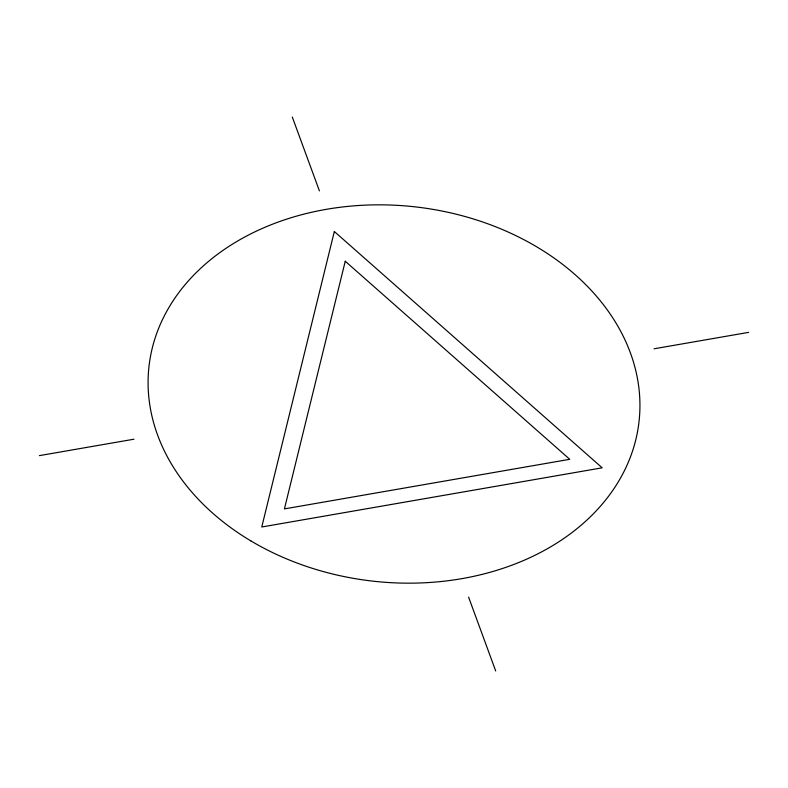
<?xml version="1.0" encoding="UTF-8"?>
<svg xmlns="http://www.w3.org/2000/svg" width="788" height="788" viewBox="0 0 788 788"><rect width="100%" height="100%" fill="white"/><g stroke="black" fill="none" stroke-linecap="round" stroke-linejoin="round"><path stroke-width="1.18" d="M39.4 455.631L133.96 439.202M654.04 348.798L748.6 332.369M292.299 117.028L319.416 190.893M468.584 597.107L495.701 670.972M334.339 231.514L261.764 526.985L602.18 467.816L334.339 231.514M345.252 261.242L284.419 508.9L569.754 459.305L345.252 261.242M250.85 540.893A246.565 188.332 6.4 0 0 638.763 423.767A246.565 188.332 6.4 0 0 292.387 217.34A246.565 188.332 6.4 0 0 250.85 540.893"/></g></svg>
